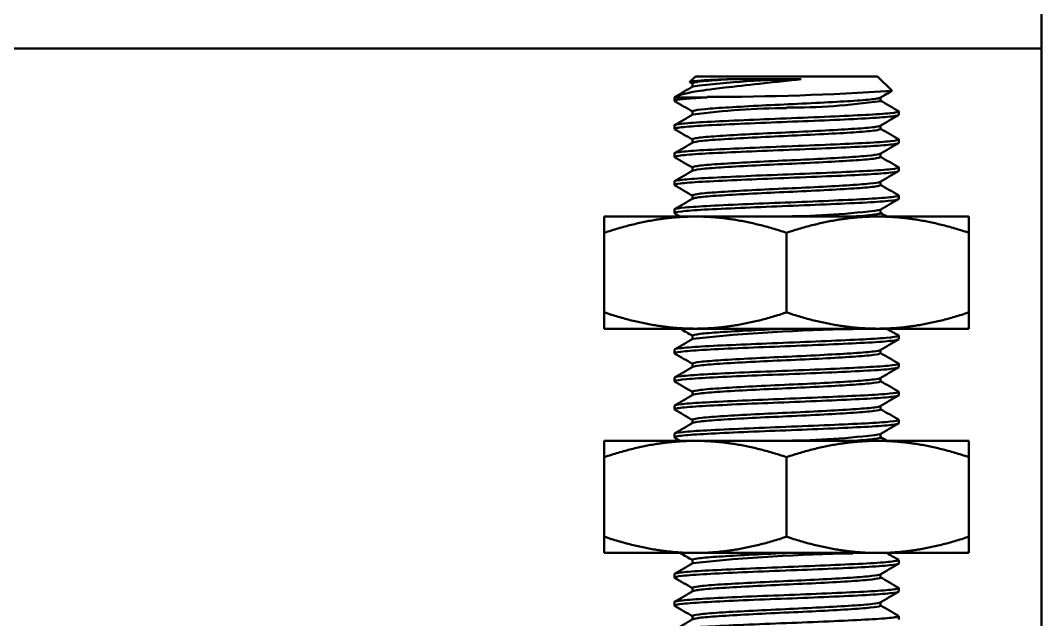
# Model space of a CAD drawing. Header units: millimetres. Extents: x 0 to 420, y 0 to 297.
# Drawn here: x 269.61 to 274.82, y 213.22 to 216.27 of the extents above; entities that cross this region are included whole.
import ezdxf

# ---------------------------------------------------------------- set-up
doc = ezdxf.new("R2010")
doc.units = ezdxf.units.MM
doc.header["$LTSCALE"] = 0.75
doc.layers.add('Visible', color=7, linetype='Continuous', lineweight=50)

msp = doc.modelspace()

# ---------------------------------------------------------------- linework, layer by layer
at = {"layer": 'Visible', "extrusion": (0, 1, 0)}
for p, q in [((274.8162, 251.56), (274.8162, 194.4171)), ((274.8162, 216.1314), (239.1495, 216.1314)), ((273.0526, 215.9894), (273.0247, 215.9615)), ((273.0382, 215.9528), (273.0251, 215.9604)), ((273.0382, 215.9367), (273.0382, 215.9537)), ((273.9811, 215.9894), (273.0526, 215.9894)), ((273.2359, 215.9751), (273.5922, 215.9751)), ((273.9811, 215.9894), (274.0543, 215.9162)), ((272.9454, 215.8823), (273.1128, 215.8823)), ((272.9454, 215.8644), (272.9454, 215.8823)), ((273.9955, 215.8644), (273.9955, 215.8814)), ((273.0382, 215.7939), (273.0382, 215.8109)), ((274.0883, 215.793), (274.0883, 215.8109)), ((272.9454, 215.7216), (272.9454, 215.7394)), ((273.9955, 215.7216), (273.9955, 215.7386)), ((273.0382, 215.651), (273.0382, 215.668)), ((274.0883, 215.6501), (274.0883, 215.668)), ((272.9454, 215.5787), (272.9454, 215.5966)), ((273.9955, 215.5787), (273.9955, 215.5957)), ((273.0382, 215.5081), (273.0382, 215.5251)), ((274.0883, 215.5073), (274.0883, 215.5251)), ((272.9454, 215.4359), (272.9454, 215.4537)), ((273.9955, 215.4359), (273.9955, 215.4528)), ((273.0382, 215.3653), (273.0382, 215.3823)), ((274.0883, 215.3644), (274.0883, 215.3823)), ((272.5883, 215.2751), (272.5883, 215.1922)), ((273.0526, 215.2751), (272.5883, 215.2751)), ((272.9454, 215.293), (272.9454, 215.3109)), ((273.9811, 215.2751), (273.0526, 215.2751)), ((274.4454, 215.2751), (273.9811, 215.2751)), ((273.9955, 215.293), (273.9955, 215.31)), ((274.4454, 215.1922), (274.4454, 215.2751)), ((272.5883, 215.1922), (272.5883, 214.7866)), ((273.5168, 215.1922), (273.5168, 214.7866)), ((274.4454, 215.1922), (274.4454, 214.7866)), ((272.5883, 214.7866), (272.5883, 214.7037)), ((274.4454, 214.7037), (274.4454, 214.7866)), ((273.0526, 214.7037), (272.5883, 214.7037)), ((273.9811, 214.7037), (273.0526, 214.7037)), ((274.4454, 214.7037), (273.9811, 214.7037)), ((273.0382, 214.651), (273.0382, 214.668)), ((274.0883, 214.6501), (274.0883, 214.668)), ((272.9454, 214.5787), (272.9454, 214.5966)), ((273.9955, 214.5787), (273.9955, 214.5957)), ((273.0382, 214.5081), (273.0382, 214.5251)), ((274.0883, 214.5073), (274.0883, 214.5251)), ((272.9454, 214.4359), (272.9454, 214.4537)), ((273.9955, 214.4359), (273.9955, 214.4528)), ((273.0382, 214.3653), (273.0382, 214.3823)), ((274.0883, 214.3644), (274.0883, 214.3823)), ((272.9454, 214.293), (272.9454, 214.3109)), ((273.9955, 214.293), (273.9955, 214.31)), ((273.0382, 214.2224), (273.0382, 214.2394)), ((274.0883, 214.2216), (274.0883, 214.2394)), ((272.5883, 214.1323), (272.5883, 214.0493)), ((272.5883, 214.1323), (273.0526, 214.1323)), ((272.9454, 214.1501), (272.9454, 214.168)), ((273.0526, 214.1323), (273.9811, 214.1323)), ((273.9811, 214.1323), (274.4454, 214.1323)), ((273.9955, 214.1501), (273.9955, 214.1671)), ((274.4454, 214.0493), (274.4454, 214.1323)), ((272.5883, 214.0493), (272.5883, 213.6438)), ((273.5168, 214.0493), (273.5168, 213.6438)), ((274.4454, 214.0493), (274.4454, 213.6438)), ((272.5883, 213.6438), (272.5883, 213.5609)), ((274.4454, 213.5609), (274.4454, 213.6438)), ((273.0526, 213.5609), (272.5883, 213.5609)), ((273.9811, 213.5609), (273.0526, 213.5609)), ((274.4454, 213.5609), (273.9811, 213.5609)), ((273.0382, 213.5081), (273.0382, 213.5251)), ((274.0883, 213.5073), (274.0883, 213.5251)), ((272.9454, 213.4359), (272.9454, 213.4537)), ((273.9955, 213.4359), (273.9955, 213.4528)), ((273.0382, 213.3653), (273.0382, 213.3823)), ((274.0883, 213.3644), (274.0883, 213.3823)), ((272.9454, 213.293), (272.9454, 213.3109)), ((273.9955, 213.293), (273.9955, 213.31)), ((273.0382, 213.2224), (273.0382, 213.2394)), ((274.0883, 213.2216), (274.0883, 213.2394))]:
    msp.add_line(p, q, dxfattribs=at)
at = {"layer": 'Visible', "extrusion": (1e-16, 0, -1)}
for centre, radius, start, end in [((-273.6306, 211.1242), 4.8501, 83.0019, 89.5459), ((-273.1067, 230.35), 14.4655, 266.24355, 269.97573), ((-273.5264, 219.1389), 3.3088, 261.848, 270.1656), ((-273.5466, 211.9005), 3.9276, 82.5842, 89.5658), ((-273.4878, 219.1984), 3.9226, 262.5849, 269.5754), ((-274.0041, 205.4911), 9.212, 83.99035, 89.07434), ((-273.4881, 218.0724), 3.9394, 262.6213, 269.582), ((-273.9983, 204.3409), 9.2188, 84.03136, 89.1115)]:
    msp.add_arc(centre, radius, start, end, dxfattribs=at)
at = {"layer": 'Visible'}
for points, knots in [([(272.9454, 215.8823), (272.9492, 215.886), (272.9581, 215.8908), (272.9989, 215.9017), (273.0229, 215.9067), (273.0787, 215.916), (273.1267, 215.9228), (273.2561, 215.9382), (273.316, 215.945), (273.4138, 215.9558), (273.4497, 215.9597), (273.5266, 215.9678), (273.5618, 215.9716), (273.5922, 215.9751)], [-0.7287377, -0.7287377, -0.7287377, -0.7287377, -0.5267874, -0.5267874, -0.3691147, -0.3691147, -0.2268939, -0.2268939, -0.1244669, -0.1244669, -0.0664575, -0.0664575, 0, 0, 0, 0]), ([(273.2359, 215.9751), (273.2035, 215.9739), (273.174, 215.9728), (273.1228, 215.9705), (273.1009, 215.9694), (273.0539, 215.9664), (273.0353, 215.9646), (273.0247, 215.962), (273.0237, 215.9612), (273.0251, 215.9604)], [-3.0453021, -3.0453021, -3.0453021, -3.0453021, -2.9490166, -2.9490166, -2.8550597, -2.8550597, -2.7044205, -2.7044205, -2.6356117, -2.6356117, -2.6356117, -2.6356117]), ([(273.2359, 215.9751), (273.2059, 215.9733), (273.1786, 215.9717), (273.1299, 215.9682), (273.1088, 215.9664), (273.0624, 215.9615), (273.0448, 215.9584), (273.0387, 215.9549), (273.0382, 215.9543), (273.0382, 215.9537)], [-65.1993448, -65.1993448, -65.1993448, -65.1993448, -65.1220525, -65.1220525, -65.0435048, -65.0435048, -64.910673, -64.910673, -64.8839664, -64.8839664, -64.8839664, -64.8839664]), ([(272.9467, 215.8629), (272.944, 215.8645), (272.9456, 215.8661), (272.9607, 215.8701), (272.9794, 215.8726), (273.0343, 215.8776), (273.07, 215.88), (273.1128, 215.8823)], [76.5436657, 76.5436657, 76.5436657, 76.5436657, 76.6296068, 76.6296068, 76.7576937, 76.7576937, 76.8842638, 76.8842638, 76.8842638, 76.8842638]), ([(273.9939, 215.8805), (273.9914, 215.879), (273.9858, 215.8775), (273.9596, 215.8729), (273.9303, 215.8698), (273.8525, 215.864), (273.8053, 215.8613), (273.6968, 215.8552), (273.6361, 215.8521), (273.5123, 215.8463), (273.4506, 215.8436), (273.3304, 215.8375), (273.2733, 215.8344), (273.1749, 215.8286), (273.1341, 215.8259), (273.0714, 215.8199), (273.0508, 215.8168), (273.0396, 215.8128), (273.0382, 215.8118), (273.0382, 215.8108)], [-63.806077, -63.806077, -63.806077, -63.806077, -63.739685, -63.739685, -63.607348, -63.607348, -63.479248, -63.479248, -63.347014, -63.347014, -63.218905, -63.218905, -63.086775, -63.086775, -62.958649, -62.958649, -62.826623, -62.826623, -62.782306, -62.782306, -62.782306, -62.782306]), ([(272.9467, 215.7201), (272.9431, 215.7222), (272.9471, 215.7242), (272.9747, 215.7294), (273.0049, 215.7325), (273.0896, 215.7384), (273.1429, 215.7411), (273.2672, 215.7471), (273.3374, 215.7501), (273.4832, 215.7561), (273.5574, 215.7588), (273.703, 215.7647), (273.7729, 215.7678), (273.8961, 215.7737), (273.9487, 215.7764), (274.032, 215.7824), (274.0614, 215.7855), (274.0844, 215.79), (274.0883, 215.7915), (274.0883, 215.793)], [74.03114, 74.03114, 74.03114, 74.03114, 74.144181, 74.144181, 74.300739, 74.300739, 74.454819, 74.454819, 74.611505, 74.611505, 74.765442, 74.765442, 74.92226, 74.92226, 75.076065, 75.076065, 75.233014, 75.233014, 75.314173, 75.314173, 75.314173, 75.314173]), ([(274.087, 215.8123), (274.0879, 215.8118), (274.0884, 215.8112), (274.0878, 215.8079), (274.0731, 215.805), (274.0159, 215.7988), (273.973, 215.7958), (273.8665, 215.7901), (273.8047, 215.7871), (273.6664, 215.781), (273.5908, 215.7779), (273.4409, 215.7723), (273.3682, 215.7693), (273.2295, 215.7632), (273.1653, 215.7601), (273.0597, 215.7544), (273.0184, 215.7515), (272.9606, 215.7454), (272.9454, 215.7423), (272.9454, 215.7394)], [1.235089, 1.235089, 1.235089, 1.235089, 1.264551, 1.264551, 1.419238, 1.419238, 1.579792, 1.579792, 1.734512, 1.734512, 1.895174, 1.895174, 2.04993, 2.04993, 2.210699, 2.210699, 2.365492, 2.365492, 2.525502, 2.525502, 2.525502, 2.525502]), ([(273.9939, 215.7376), (273.9922, 215.7366), (273.9888, 215.7356), (273.9702, 215.7315), (273.9445, 215.7284), (273.8729, 215.7225), (273.8281, 215.7198), (273.7236, 215.7138), (273.6646, 215.7107), (273.5422, 215.7048), (273.4801, 215.7021), (273.3583, 215.6961), (273.2998, 215.6931), (273.1969, 215.6871), (273.1532, 215.6844), (273.084, 215.6785), (273.0597, 215.6754), (273.0413, 215.6709), (273.0382, 215.6694), (273.0382, 215.668)], [-61.705094, -61.705094, -61.705094, -61.705094, -61.658366, -61.658366, -61.526876, -61.526876, -61.398446, -61.398446, -61.267063, -61.267063, -61.138547, -61.138547, -61.007272, -61.007272, -60.878661, -60.878661, -60.747493, -60.747493, -60.681654, -60.681654, -60.681654, -60.681654]), ([(273.0397, 215.6519), (273.0447, 215.6548), (273.0616, 215.6578), (273.1171, 215.6638), (273.155, 215.6666), (273.2488, 215.6723), (273.3045, 215.6755), (273.423, 215.6815), (273.4844, 215.6843), (273.6091, 215.6901), (273.6713, 215.6932), (273.7834, 215.6993), (273.8327, 215.7021), (273.916, 215.7079), (273.9486, 215.711), (273.9867, 215.7166), (273.9955, 215.7191), (273.9955, 215.7216)], [-2.611179, -2.611179, -2.611179, -2.611179, -2.481354, -2.481354, -2.3528, -2.3528, -2.219411, -2.219411, -2.090811, -2.090811, -1.957329, -1.957329, -1.828678, -1.828678, -1.695105, -1.695105, -1.583626, -1.583626, -1.583626, -1.583626]), ([(272.9467, 215.5773), (272.9423, 215.5798), (272.9493, 215.5823), (272.9882, 215.588), (273.0225, 215.5911), (273.1147, 215.5969), (273.1717, 215.5997), (273.3013, 215.6057), (273.3726, 215.6088), (273.5201, 215.6146), (273.5948, 215.6174), (273.7383, 215.6234), (273.8057, 215.6265), (273.9235, 215.6323), (273.973, 215.6351), (274.0479, 215.6411), (274.0725, 215.6441), (274.0865, 215.6481), (274.0883, 215.6491), (274.0883, 215.6502)], [71.518356, 71.518356, 71.518356, 71.518356, 71.65714, 71.65714, 71.812764, 71.812764, 71.968311, 71.968311, 72.124038, 72.124038, 72.279379, 72.279379, 72.435214, 72.435214, 72.590353, 72.590353, 72.7463, 72.7463, 72.801603, 72.801603, 72.801603, 72.801603]), ([(274.087, 215.6695), (274.0878, 215.669), (274.0883, 215.6685), (274.0884, 215.6653), (274.0743, 215.6623), (274.0183, 215.6562), (273.9758, 215.6531), (273.87, 215.6474), (273.8086, 215.6445), (273.6708, 215.6383), (273.5952, 215.6352), (273.4453, 215.6296), (273.3725, 215.6266), (273.2334, 215.6205), (273.1689, 215.6174), (273.0624, 215.6117), (273.0207, 215.6088), (272.9616, 215.6027), (272.9459, 215.5996), (272.9454, 215.5966), (272.9454, 215.5966), (272.9454, 215.5966)], [3.763707, 3.763707, 3.763707, 3.763707, 3.79006, 3.79006, 3.944868, 3.944868, 4.105834, 4.105834, 4.260572, 4.260572, 4.421464, 4.421464, 4.576133, 4.576133, 4.736951, 4.736951, 4.891549, 4.891549, 5.052292, 5.052292, 5.054598, 5.054598, 5.054598, 5.054598]), ([(273.9939, 215.5948), (273.993, 215.5942), (273.9915, 215.5937), (273.9799, 215.5901), (273.9581, 215.5871), (273.8933, 215.5811), (273.8512, 215.5783), (273.7511, 215.5725), (273.6941, 215.5694), (273.5733, 215.5634), (273.5108, 215.5607), (273.3876, 215.5548), (273.3281, 215.5517), (273.2207, 215.5457), (273.1739, 215.543), (273.0984, 215.5371), (273.0706, 215.534), (273.0437, 215.529), (273.0382, 215.5271), (273.0382, 215.5252)], [-59.60454, -59.60454, -59.60454, -59.60454, -59.579056, -59.579056, -59.448402, -59.448402, -59.319031, -59.319031, -59.188472, -59.188472, -59.058949, -59.058949, -58.928483, -58.928483, -58.798802, -58.798802, -58.668425, -58.668425, -58.580941, -58.580941, -58.580941, -58.580941]), ([(273.0397, 215.509), (273.0402, 215.5093), (273.0408, 215.5096), (273.0491, 215.5129), (273.069, 215.516), (273.1302, 215.522), (273.1704, 215.5247), (273.2678, 215.5306), (273.3246, 215.5337), (273.4444, 215.5397), (273.5061, 215.5424), (273.6301, 215.5483), (273.6911, 215.5514), (273.8005, 215.5574), (273.8481, 215.5602), (273.9272, 215.566), (273.9572, 215.5691), (273.9887, 215.5744), (273.9955, 215.5765), (273.9955, 215.5787)], [-4.717798, -4.717798, -4.717798, -4.717798, -4.704884, -4.704884, -4.572377, -4.572377, -4.444002, -4.444002, -4.311392, -4.311392, -4.183018, -4.183018, -4.050306, -4.050306, -3.921926, -3.921926, -3.789114, -3.789114, -3.691614, -3.691614, -3.691614, -3.691614]), ([(274.087, 215.5266), (274.0877, 215.5262), (274.0881, 215.5258), (274.0891, 215.5226), (274.0758, 215.5197), (274.0213, 215.5136), (273.9796, 215.5105), (273.8752, 215.5048), (273.8143, 215.5019), (273.6773, 215.4958), (273.602, 215.4927), (273.4523, 215.487), (273.3794, 215.4841), (273.2398, 215.4779), (273.1748, 215.4748), (273.0672, 215.4692), (273.0247, 215.4662), (272.9638, 215.4601), (272.947, 215.457), (272.9455, 215.454), (272.9454, 215.4539), (272.9454, 215.4537)], [6.290083, 6.290083, 6.290083, 6.290083, 6.312186, 6.312186, 6.466431, 6.466431, 6.626787, 6.626787, 6.780961, 6.780961, 6.941236, 6.941236, 7.095339, 7.095339, 7.255533, 7.255533, 7.409565, 7.409565, 7.569677, 7.569677, 7.577601, 7.577601, 7.577601, 7.577601]), ([(272.9467, 215.4344), (272.9466, 215.4344), (272.9466, 215.4344), (272.9418, 215.4374), (272.9519, 215.4403), (273.0003, 215.4463), (273.0377, 215.4494), (273.1357, 215.4551), (273.1957, 215.458), (273.3293, 215.4641), (273.4013, 215.4671), (273.5499, 215.4729), (273.6251, 215.4757), (273.7666, 215.4818), (273.8317, 215.4848), (273.9449, 215.4906), (273.9918, 215.4935), (274.0595, 215.4995), (274.08, 215.5026), (274.0876, 215.5061), (274.0883, 215.5067), (274.0883, 215.5073)], [69.004179, 69.004179, 69.004179, 69.004179, 69.005781, 69.005781, 69.163223, 69.163223, 69.318217, 69.318217, 69.475455, 69.475455, 69.630507, 69.630507, 69.787537, 69.787537, 69.942655, 69.942655, 70.099474, 70.099474, 70.254663, 70.254663, 70.288279, 70.288279, 70.288279, 70.288279]), ([(273.9939, 215.452), (273.9937, 215.4518), (273.9934, 215.4517), (273.9869, 215.4486), (273.9687, 215.4456), (273.9101, 215.4395), (273.8702, 215.4367), (273.7742, 215.4309), (273.719, 215.4279), (273.5999, 215.4218), (273.5371, 215.419), (273.4129, 215.4132), (273.3526, 215.4101), (273.2417, 215.4041), (273.1922, 215.4012), (273.1115, 215.3954), (273.081, 215.3924), (273.0461, 215.3869), (273.0382, 215.3846), (273.0382, 215.3823)], [-57.503448, -57.503448, -57.503448, -57.503448, -57.496809, -57.496809, -57.366819, -57.366819, -57.236111, -57.236111, -57.106184, -57.106184, -56.9753, -56.9753, -56.845431, -56.845431, -56.71437, -56.71437, -56.584555, -56.584555, -56.47907, -56.47907, -56.47907, -56.47907]), ([(273.0397, 215.3662), (273.041, 215.3669), (273.0431, 215.3677), (273.0574, 215.3715), (273.0808, 215.3745), (273.1483, 215.3805), (273.1914, 215.3832), (273.2932, 215.3891), (273.3513, 215.3922), (273.4727, 215.3982), (273.5347, 215.4009), (273.6575, 215.4068), (273.717, 215.4099), (273.8225, 215.4159), (273.8679, 215.4186), (273.941, 215.4245), (273.9677, 215.4276), (273.9911, 215.4324), (273.9955, 215.4341), (273.9955, 215.4358)], [-6.823052, -6.823052, -6.823052, -6.823052, -6.789245, -6.789245, -6.657592, -6.657592, -6.528878, -6.528878, -6.397117, -6.397117, -6.268479, -6.268479, -6.13661, -6.13661, -6.008039, -6.008039, -5.876062, -5.876062, -5.797377, -5.797377, -5.797377, -5.797377]), ([(274.087, 215.3837), (274.0875, 215.3835), (274.0878, 215.3832), (274.0902, 215.3801), (274.0784, 215.3773), (274.0267, 215.3712), (273.9863, 215.3681), (273.8842, 215.3624), (273.8243, 215.3595), (273.6889, 215.3534), (273.6141, 215.3503), (273.4648, 215.3446), (273.3917, 215.3417), (273.2512, 215.3356), (273.1855, 215.3325), (273.0757, 215.3268), (273.0319, 215.3239), (272.9679, 215.3178), (272.9494, 215.3147), (272.9456, 215.3115), (272.9454, 215.3112), (272.9454, 215.3108)], [8.810149, 8.810149, 8.810149, 8.810149, 8.8247, 8.8247, 8.978383, 8.978383, 9.138063, 9.138063, 9.291679, 9.291679, 9.451268, 9.451268, 9.604818, 9.604818, 9.764315, 9.764315, 9.917801, 9.917801, 10.077203, 10.077203, 10.094947, 10.094947, 10.094947, 10.094947]), ([(272.9467, 215.2915), (272.9463, 215.2918), (272.9459, 215.292), (272.9433, 215.2952), (272.9559, 215.2982), (273.0092, 215.3043), (273.0486, 215.3073), (273.1505, 215.313), (273.2126, 215.316), (273.3487, 215.322), (273.4212, 215.3251), (273.5705, 215.3308), (273.6459, 215.3337), (273.7858, 215.3398), (273.8493, 215.3428), (273.9592, 215.3486), (274.0042, 215.3515), (274.0667, 215.3576), (274.0843, 215.3606), (274.0881, 215.3638), (274.0883, 215.3641), (274.0883, 215.3644)], [66.486884, 66.486884, 66.486884, 66.486884, 66.500865, 66.500865, 66.659792, 66.659792, 66.814514, 66.814514, 66.973272, 66.973272, 67.128009, 67.128009, 67.286594, 67.286594, 67.441352, 67.441352, 67.599757, 67.599757, 67.754541, 67.754541, 67.772778, 67.772778, 67.772778, 67.772778]), ([(273.8553, 215.2751), (273.8804, 215.2768), (273.9027, 215.2784), (273.9551, 215.2831), (273.9778, 215.2862), (273.9932, 215.2905), (273.9955, 215.2917), (273.9955, 215.293)], [-8.1656014, -8.1656014, -8.1656014, -8.1656014, -8.0909774, -8.0909774, -7.9598531, -7.9598531, -7.9024634, -7.9024634, -7.9024634, -7.9024634]), ([(273.5168, 214.7037), (273.4557, 214.701), (273.3952, 214.698), (273.2791, 214.6919), (273.225, 214.6888), (273.1359, 214.6832), (273.101, 214.6802), (273.0516, 214.6741), (273.0385, 214.671), (273.0382, 214.6681), (273.0382, 214.668), (273.0382, 214.668)], [-46.4266962, -46.4266962, -46.4266962, -46.4266962, -46.2974152, -46.2974152, -46.1620446, -46.1620446, -46.0319072, -46.0319072, -45.8966158, -45.8966158, -45.8950924, -45.8950924, -45.8950924, -45.8950924]), ([(272.9467, 214.5772), (272.9453, 214.578), (272.945, 214.5788), (272.9492, 214.5825), (272.9675, 214.5857), (273.0312, 214.5917), (273.0749, 214.5946), (273.1846, 214.6003), (273.2502, 214.6034), (273.3907, 214.6095), (273.4637, 214.6124), (273.6131, 214.6181), (273.6879, 214.6212), (273.8235, 214.6273), (273.8835, 214.6302), (273.9857, 214.6359), (274.0262, 214.639), (274.0762, 214.6449), (274.0883, 214.6475), (274.0883, 214.6501)], [53.853915, 53.853915, 53.853915, 53.853915, 53.89767, 53.89767, 54.057386, 54.057386, 54.21116, 54.21116, 54.370971, 54.370971, 54.52481, 54.52481, 54.684712, 54.684712, 54.838618, 54.838618, 54.99861, 54.99861, 55.141024, 55.141024, 55.141024, 55.141024]), ([(274.087, 214.6695), (274.089, 214.6683), (274.0887, 214.6672), (274.0793, 214.6631), (274.0584, 214.6601), (273.9899, 214.654), (273.9428, 214.6512), (273.8291, 214.6454), (273.7638, 214.6424), (273.6221, 214.6363), (273.547, 214.6335), (273.3985, 214.6277), (273.3265, 214.6247), (273.1933, 214.6186), (273.1336, 214.6157), (273.0361, 214.61), (272.9991, 214.6069), (272.9555, 214.6014), (272.9454, 214.599), (272.9454, 214.5966)], [21.369546, 21.369546, 21.369546, 21.369546, 21.432093, 21.432093, 21.587223, 21.587223, 21.743717, 21.743717, 21.898772, 21.898772, 22.055478, 22.055478, 22.210463, 22.210463, 22.367379, 22.367379, 22.522299, 22.522299, 22.6525, 22.6525, 22.6525, 22.6525]), ([(273.9939, 214.5948), (273.9902, 214.5926), (273.9795, 214.5903), (273.9387, 214.5849), (273.9035, 214.5818), (273.8157, 214.5761), (273.7646, 214.5732), (273.6496, 214.5671), (273.5864, 214.564), (273.461, 214.5583), (273.3999, 214.5554), (273.283, 214.5493), (273.2287, 214.5462), (273.1389, 214.5405), (273.1035, 214.5376), (273.053, 214.5315), (273.0392, 214.5284), (273.0382, 214.5254), (273.0382, 214.5252), (273.0382, 214.5251)], [-44.806397, -44.806397, -44.806397, -44.806397, -44.70668, -44.70668, -44.571787, -44.571787, -44.442098, -44.442098, -44.307286, -44.307286, -44.177671, -44.177671, -44.042939, -44.042939, -43.913398, -43.913398, -43.778747, -43.778747, -43.773728, -43.773728, -43.773728, -43.773728]), ([(273.0397, 214.509), (273.0438, 214.5114), (273.0558, 214.5138), (273.0993, 214.5193), (273.1339, 214.5223), (273.2224, 214.528), (273.2761, 214.531), (273.3923, 214.5372), (273.4532, 214.5401), (273.5788, 214.5458), (273.6422, 214.5489), (273.7581, 214.555), (273.8098, 214.558), (273.899, 214.5636), (273.935, 214.5667), (273.9828, 214.5728), (273.9951, 214.5758), (273.9955, 214.5786), (273.9955, 214.5787), (273.9955, 214.5787)], [-19.501296, -19.501296, -19.501296, -19.501296, -19.393735, -19.393735, -19.263259, -19.263259, -19.127781, -19.127781, -18.997358, -18.997358, -18.86198, -18.86198, -18.731609, -18.731609, -18.596334, -18.596334, -18.466013, -18.466013, -18.463981, -18.463981, -18.463981, -18.463981]), ([(272.9467, 214.4343), (272.9448, 214.4354), (272.945, 214.4365), (272.9534, 214.4406), (272.9745, 214.4437), (273.043, 214.4497), (273.0888, 214.4525), (273.2018, 214.4583), (273.2686, 214.4614), (273.4104, 214.4675), (273.4836, 214.4703), (273.6324, 214.476), (273.7063, 214.4791), (273.8394, 214.4852), (273.8978, 214.488), (273.9962, 214.4938), (274.0345, 214.4969), (274.0783, 214.5025), (274.0883, 214.5049), (274.0883, 214.5073)], [51.336221, 51.336221, 51.336221, 51.336221, 51.395393, 51.395393, 51.554287, 51.554287, 51.707643, 51.707643, 51.866648, 51.866648, 52.020041, 52.020041, 52.179154, 52.179154, 52.33259, 52.33259, 52.491809, 52.491809, 52.62148, 52.62148, 52.62148, 52.62148]), ([(274.087, 214.5266), (274.0885, 214.5258), (274.0887, 214.5249), (274.0839, 214.5212), (274.066, 214.5182), (274.003, 214.5121), (273.9579, 214.5092), (273.8477, 214.5035), (273.784, 214.5005), (273.6439, 214.4944), (273.5686, 214.4914), (273.4193, 214.4857), (273.3469, 214.4827), (273.211, 214.4766), (273.1491, 214.4736), (273.0475, 214.4679), (273.0084, 214.4649), (272.9579, 214.4591), (272.9454, 214.4564), (272.9454, 214.4537)], [23.882624, 23.882624, 23.882624, 23.882624, 23.929075, 23.929075, 24.08376, 24.08376, 24.241865, 24.241865, 24.396519, 24.396519, 24.554808, 24.554808, 24.709437, 24.709437, 24.867904, 24.867904, 25.022512, 25.022512, 25.16724, 25.16724, 25.16724, 25.16724]), ([(273.9939, 214.4519), (273.9902, 214.4497), (273.9795, 214.4475), (273.9397, 214.4422), (273.9062, 214.4392), (273.8199, 214.4335), (273.7673, 214.4305), (273.6525, 214.4244), (273.5917, 214.4214), (273.4665, 214.4157), (273.4033, 214.4127), (273.2864, 214.4066), (273.2337, 214.4036), (273.1425, 214.3979), (273.1054, 214.3949), (273.0545, 214.3888), (273.0405, 214.3858), (273.0383, 214.3828), (273.0382, 214.3825), (273.0382, 214.3823)], [-42.68888, -42.68888, -42.68888, -42.68888, -42.589774, -42.589774, -42.46004, -42.46004, -42.326452, -42.326452, -42.196736, -42.196736, -42.063285, -42.063285, -41.933582, -41.933582, -41.800271, -41.800271, -41.670578, -41.670578, -41.659578, -41.659578, -41.659578, -41.659578]), ([(273.0397, 214.3662), (273.0439, 214.3686), (273.0563, 214.3711), (273.1006, 214.3766), (273.1355, 214.3796), (273.2245, 214.3852), (273.2784, 214.3883), (273.3949, 214.3944), (273.4559, 214.3974), (273.5815, 214.4031), (273.6449, 214.4061), (273.7605, 214.4123), (273.812, 214.4152), (273.9008, 214.4209), (273.9365, 214.424), (273.9836, 214.4301), (273.9955, 214.4331), (273.9955, 214.4359)], [-21.633939, -21.633939, -21.633939, -21.633939, -21.524507, -21.524507, -21.394069, -21.394069, -21.258384, -21.258384, -21.127871, -21.127871, -20.992106, -20.992106, -20.861518, -20.861518, -20.725675, -20.725675, -20.595021, -20.595021, -20.595021, -20.595021]), ([(274.087, 214.3838), (274.0881, 214.3831), (274.0885, 214.3824), (274.0864, 214.379), (274.0704, 214.376), (274.0109, 214.3699), (273.9671, 214.3669), (273.8591, 214.3612), (273.7966, 214.3582), (273.6575, 214.3521), (273.582, 214.349), (273.4324, 214.3434), (273.3597, 214.3404), (273.2221, 214.3343), (273.1589, 214.3312), (273.0549, 214.3255), (273.0144, 214.3226), (272.9595, 214.3166), (272.9454, 214.3136), (272.9454, 214.3109)], [26.399446, 26.399446, 26.399446, 26.399446, 26.43567, 26.43567, 26.590246, 26.590246, 26.749678, 26.749678, 26.90426, 26.90426, 27.063837, 27.063837, 27.218428, 27.218428, 27.378144, 27.378144, 27.532749, 27.532749, 27.686617, 27.686617, 27.686617, 27.686617]), ([(272.9467, 214.2915), (272.9441, 214.293), (272.9454, 214.2945), (272.961, 214.299), (272.9859, 214.3021), (273.0611, 214.3081), (273.11, 214.3108), (273.2277, 214.3167), (273.296, 214.3198), (273.4395, 214.3258), (273.5132, 214.3285), (273.6608, 214.3343), (273.7332, 214.3375), (273.8625, 214.3435), (273.9186, 214.3462), (274.0112, 214.352), (274.046, 214.3551), (274.081, 214.3603), (274.0883, 214.3624), (274.0883, 214.3644)], [48.820789, 48.820789, 48.820789, 48.820789, 48.902124, 48.902124, 49.060054, 49.060054, 49.213385, 49.213385, 49.371443, 49.371443, 49.524744, 49.524744, 49.682927, 49.682927, 49.836209, 49.836209, 49.994516, 49.994516, 50.105139, 50.105139, 50.105139, 50.105139]), ([(273.9939, 214.3091), (273.9905, 214.3071), (273.9813, 214.305), (273.9454, 214.2999), (273.9131, 214.2969), (273.8292, 214.2912), (273.7779, 214.2882), (273.6648, 214.2822), (273.6042, 214.2791), (273.4794, 214.2734), (273.4163, 214.2705), (273.2985, 214.2644), (273.2447, 214.2614), (273.1514, 214.2556), (273.113, 214.2527), (273.0588, 214.2467), (273.043, 214.2436), (273.0385, 214.2403), (273.0382, 214.2399), (273.0382, 214.2394)], [-40.577845, -40.577845, -40.577845, -40.577845, -40.487487, -40.487487, -40.357777, -40.357777, -40.225379, -40.225379, -40.095652, -40.095652, -39.963418, -39.963418, -39.833669, -39.833669, -39.701601, -39.701601, -39.571825, -39.571825, -39.551102, -39.551102, -39.551102, -39.551102]), ([(273.0397, 214.2233), (273.044, 214.2258), (273.0569, 214.2283), (273.1028, 214.2339), (273.138, 214.2369), (273.2277, 214.2425), (273.2819, 214.2456), (273.3986, 214.2518), (273.4597, 214.2547), (273.5852, 214.2604), (273.6484, 214.2635), (273.7636, 214.2696), (273.8148, 214.2725), (273.9028, 214.2782), (273.9381, 214.2813), (273.984, 214.2874), (273.9955, 214.2903), (273.9955, 214.293)], [-23.759886, -23.759886, -23.759886, -23.759886, -23.647942, -23.647942, -23.518103, -23.518103, -23.383054, -23.383054, -23.25314, -23.25314, -23.118011, -23.118011, -22.988022, -22.988022, -22.852813, -22.852813, -22.725003, -22.725003, -22.725003, -22.725003]), ([(272.9467, 214.1487), (272.9433, 214.1507), (272.9468, 214.1526), (272.9723, 214.1577), (273.0017, 214.1608), (273.0849, 214.1667), (273.1375, 214.1694), (273.2608, 214.1753), (273.3307, 214.1784), (273.4762, 214.1844), (273.5503, 214.1871), (273.6962, 214.193), (273.7665, 214.1961), (273.8908, 214.202), (273.944, 214.2047), (274.0288, 214.2106), (274.0591, 214.2137), (274.0839, 214.2184), (274.0883, 214.22), (274.0883, 214.2216)], [46.30615, 46.30615, 46.30615, 46.30615, 46.41426, 46.41426, 46.571137, 46.571137, 46.725138, 46.725138, 46.882146, 46.882146, 47.036021, 47.036021, 47.193161, 47.193161, 47.346921, 47.346921, 47.504195, 47.504195, 47.590245, 47.590245, 47.590245, 47.590245]), ([(274.087, 214.2409), (274.088, 214.2403), (274.0884, 214.2398), (274.0876, 214.2365), (274.0728, 214.2335), (274.0154, 214.2274), (273.9723, 214.2243), (273.8657, 214.2186), (273.8038, 214.2157), (273.6654, 214.2095), (273.5898, 214.2065), (273.44, 214.2008), (273.3672, 214.1978), (273.2287, 214.1917), (273.1646, 214.1886), (273.0592, 214.183), (273.018, 214.18), (272.9604, 214.1739), (272.9454, 214.1709), (272.9454, 214.168)], [28.921657, 28.921657, 28.921657, 28.921657, 28.951894, 28.951894, 29.10661, 29.10661, 29.26708, 29.26708, 29.421827, 29.421827, 29.58241, 29.58241, 29.73719, 29.73719, 29.897882, 29.897882, 30.052697, 30.052697, 30.212059, 30.212059, 30.212059, 30.212059]), ([(273.8553, 214.1323), (273.8577, 214.1324), (273.86, 214.1326), (273.9065, 214.1356), (273.9411, 214.1387), (273.9848, 214.1447), (273.9955, 214.1475), (273.9955, 214.1501)], [-25.1116571, -25.1116571, -25.1116571, -25.1116571, -25.1046214, -25.1046214, -24.9700612, -24.9700612, -24.8469287, -24.8469287, -24.8469287, -24.8469287]), ([(273.5168, 213.5609), (273.5065, 213.5604), (273.4962, 213.5599), (273.4224, 213.5565), (273.3603, 213.5534), (273.2485, 213.5473), (273.1994, 213.5445), (273.1165, 213.5388), (273.0842, 213.5356), (273.0468, 213.53), (273.0382, 213.5276), (273.0382, 213.5252)], [-29.55905, -29.55905, -29.55905, -29.55905, -29.5373829, -29.5373829, -29.4041495, -29.4041495, -29.2757009, -29.2757009, -29.1423755, -29.1423755, -29.032477, -29.032477, -29.032477, -29.032477]), ([(272.9467, 213.4344), (272.9459, 213.4349), (272.9455, 213.4353), (272.9452, 213.4386), (272.9591, 213.4415), (273.0149, 213.4476), (273.0572, 213.4507), (273.1627, 213.4564), (273.224, 213.4593), (273.3617, 213.4655), (273.4372, 213.4686), (273.5871, 213.4742), (273.6599, 213.4772), (273.7991, 213.4833), (273.8637, 213.4864), (273.9704, 213.4921), (274.0122, 213.495), (274.0717, 213.5011), (274.0876, 213.5042), (274.0883, 213.5072), (274.0883, 213.5072), (274.0883, 213.5073)], [33.704368, 33.704368, 33.704368, 33.704368, 33.729968, 33.729968, 33.884917, 33.884917, 34.046028, 34.046028, 34.200908, 34.200908, 34.361944, 34.361944, 34.516753, 34.516753, 34.677713, 34.677713, 34.832451, 34.832451, 34.993335, 34.993335, 34.996704, 34.996704, 34.996704, 34.996704]), ([(274.087, 213.5266), (274.0916, 213.5239), (274.0838, 213.5213), (274.0426, 213.5155), (274.0076, 213.5125), (273.9139, 213.5067), (273.8562, 213.5039), (273.7256, 213.4978), (273.6541, 213.4948), (273.5063, 213.489), (273.4315, 213.4862), (273.2884, 213.4801), (273.2216, 213.4771), (273.1049, 213.4712), (273.056, 213.4685), (272.9828, 213.4625), (272.9592, 213.4594), (272.9469, 213.4555), (272.9454, 213.4546), (272.9454, 213.4537)], [41.529102, 41.529102, 41.529102, 41.529102, 41.67277, 41.67277, 41.828108, 41.828108, 41.983906, 41.983906, 42.139338, 42.139338, 42.294924, 42.294924, 42.450456, 42.450456, 42.605834, 42.605834, 42.761469, 42.761469, 42.811496, 42.811496, 42.811496, 42.811496]), ([(273.9939, 213.452), (273.9894, 213.4493), (273.9746, 213.4465), (273.9241, 213.4407), (273.8876, 213.4379), (273.7959, 213.4321), (273.7409, 213.429), (273.6233, 213.4229), (273.5621, 213.4201), (273.437, 213.4144), (273.3742, 213.4112), (273.2605, 213.4051), (273.2102, 213.4023), (273.1244, 213.3966), (273.0904, 213.3935), (273.0483, 213.3876), (273.0382, 213.3849), (273.0382, 213.3823)], [-27.951689, -27.951689, -27.951689, -27.951689, -27.831341, -27.831341, -27.702546, -27.702546, -27.568689, -27.568689, -27.439828, -27.439828, -27.305885, -27.305885, -27.176957, -27.176957, -27.042929, -27.042929, -26.923324, -26.923324, -26.923324, -26.923324]), ([(273.0397, 213.3662), (273.0423, 213.3677), (273.0483, 213.3692), (273.0749, 213.3738), (273.1038, 213.3769), (273.1815, 213.3827), (273.2295, 213.3855), (273.3384, 213.3915), (273.3982, 213.3946), (273.5219, 213.4004), (273.5845, 213.4032), (273.7046, 213.4092), (273.7609, 213.4123), (273.8593, 213.4181), (273.9005, 213.4209), (273.9627, 213.4269), (273.983, 213.43), (273.9941, 213.4339), (273.9955, 213.4349), (273.9955, 213.4359)], [-36.41705, -36.41705, -36.41705, -36.41705, -36.348619, -36.348619, -36.218177, -36.218177, -36.087651, -36.087651, -35.957132, -35.957132, -35.826777, -35.826777, -35.696177, -35.696177, -35.56599, -35.56599, -35.435305, -35.435305, -35.390755, -35.390755, -35.390755, -35.390755]), ([(274.087, 213.3837), (274.0908, 213.3815), (274.0861, 213.3794), (274.0561, 213.3741), (274.0249, 213.371), (273.9385, 213.3651), (273.8843, 213.3624), (273.7588, 213.3564), (273.6883, 213.3534), (273.5421, 213.3475), (273.4677, 213.3448), (273.3226, 213.3388), (273.2533, 213.3357), (273.1312, 213.3298), (273.0793, 213.3271), (272.9979, 213.3211), (272.9696, 213.318), (272.9488, 213.3136), (272.9454, 213.3122), (272.9454, 213.3108)], [44.040168, 44.040168, 44.040168, 44.040168, 44.159065, 44.159065, 44.315282, 44.315282, 44.469522, 44.469522, 44.625864, 44.625864, 44.779943, 44.779943, 44.936413, 44.936413, 45.09034, 45.09034, 45.246941, 45.246941, 45.32224, 45.32224, 45.32224, 45.32224]), ([(272.9467, 213.2915), (272.9458, 213.2921), (272.9454, 213.2926), (272.9457, 213.2959), (272.9602, 213.2988), (273.0171, 213.305), (273.0599, 213.308), (273.1662, 213.3137), (273.2279, 213.3167), (273.3661, 213.3228), (273.4417, 213.3259), (273.5916, 213.3315), (273.6644, 213.3345), (273.8032, 213.3406), (273.8675, 213.3437), (273.9733, 213.3494), (274.0147, 213.3523), (274.073, 213.3585), (274.0883, 213.3615), (274.0883, 213.3644)], [31.17047, 31.17047, 31.17047, 31.17047, 31.199098, 31.199098, 31.354136, 31.354136, 31.515192, 31.515192, 31.670268, 31.670268, 31.831427, 31.831427, 31.986542, 31.986542, 32.147803, 32.147803, 32.302959, 32.302959, 32.464125, 32.464125, 32.464125, 32.464125]), ([(273.9939, 213.3091), (273.9896, 213.3066), (273.9762, 213.304), (273.9293, 213.2983), (273.8937, 213.2954), (273.8036, 213.2897), (273.7492, 213.2866), (273.6322, 213.2805), (273.5711, 213.2776), (273.4457, 213.2719), (273.3826, 213.2688), (273.2678, 213.2627), (273.2168, 213.2598), (273.1293, 213.2541), (273.0943, 213.251), (273.0493, 213.245), (273.0382, 213.2421), (273.0382, 213.2394)], [-25.83966, -25.83966, -25.83966, -25.83966, -25.725846, -25.725846, -25.596493, -25.596493, -25.461967, -25.461967, -25.33254, -25.33254, -25.197933, -25.197933, -25.068433, -25.068433, -24.933744, -24.933744, -24.808144, -24.808144, -24.808144, -24.808144]), ([(273.0397, 213.2234), (273.043, 213.2252), (273.0512, 213.2271), (273.0845, 213.2321), (273.1159, 213.2351), (273.1981, 213.2409), (273.2485, 213.2438), (273.3605, 213.2498), (273.4209, 213.2529), (273.5455, 213.2586), (273.6084, 213.2615), (273.7269, 213.2676), (273.7814, 213.2706), (273.8761, 213.2764), (273.9153, 213.2792), (273.9718, 213.2853), (273.9888, 213.2883), (273.995, 213.2918), (273.9955, 213.2924), (273.9955, 213.293)], [-38.524981, -38.524981, -38.524981, -38.524981, -38.440498, -38.440498, -38.310497, -38.310497, -38.178565, -38.178565, -38.048526, -38.048526, -37.916768, -37.916768, -37.786687, -37.786687, -37.655103, -37.655103, -37.524975, -37.524975, -37.497601, -37.497601, -37.497601, -37.497601]), ([(274.087, 213.2409), (274.0899, 213.2392), (274.0878, 213.2376), (274.0686, 213.2328), (274.0419, 213.2297), (273.9635, 213.2237), (273.9132, 213.2211), (273.7933, 213.2152), (273.7244, 213.2121), (273.58, 213.2061), (273.5062, 213.2034), (273.3592, 213.1975), (273.2876, 213.1944), (273.1602, 213.1884), (273.1052, 213.1857), (273.0156, 213.1798), (272.9825, 213.1767), (272.9515, 213.1717), (272.9454, 213.1699), (272.9454, 213.168)], [46.550778, 46.550778, 46.550778, 46.550778, 46.642424, 46.642424, 46.799685, 46.799685, 46.952948, 46.952948, 47.11034, 47.11034, 47.263537, 47.263537, 47.421059, 47.421059, 47.5742, 47.5742, 47.731852, 47.731852, 47.832939, 47.832939, 47.832939, 47.832939])]:
    msp.add_open_spline(points, degree=3, knots=knots, dxfattribs=at)
for points in [[(272.9502, 215.8858), (272.98, 215.903), (273.0099, 215.9203), (273.0397, 215.9376)], [(274.0539, 215.9153), (274.0339, 215.9037), (274.0139, 215.8921), (273.9939, 215.8805)], [(273.0382, 215.81), (273.0077, 215.8277), (272.9772, 215.8453), (272.9467, 215.863)], [(273.9955, 215.8653), (274.026, 215.8476), (274.0565, 215.83), (274.087, 215.8123)], [(272.9467, 215.7409), (272.9777, 215.7588), (273.0087, 215.7768), (273.0397, 215.7947)], [(274.087, 215.7915), (274.056, 215.7736), (274.025, 215.7556), (273.9939, 215.7377)], [(273.0382, 215.6671), (273.0077, 215.6848), (272.9772, 215.7025), (272.9467, 215.7201)], [(273.9955, 215.7224), (274.026, 215.7048), (274.0565, 215.6871), (274.087, 215.6695)], [(272.9467, 215.598), (272.9777, 215.616), (273.0087, 215.6339), (273.0397, 215.6519)], [(274.087, 215.6487), (274.056, 215.6307), (274.025, 215.6128), (273.9939, 215.5948)], [(273.0382, 215.5243), (273.0077, 215.5419), (272.9772, 215.5596), (272.9467, 215.5772)], [(273.9955, 215.5796), (274.026, 215.5619), (274.0565, 215.5443), (274.087, 215.5266)], [(272.9467, 215.4552), (272.9777, 215.4731), (273.0087, 215.4911), (273.0397, 215.509)], [(274.087, 215.5058), (274.056, 215.4879), (274.025, 215.4699), (273.9939, 215.452)], [(273.0382, 215.3814), (273.0077, 215.3991), (272.9772, 215.4167), (272.9467, 215.4344)], [(273.9955, 215.4367), (274.026, 215.4191), (274.0565, 215.4014), (274.087, 215.3837)], [(272.9467, 215.3123), (272.9777, 215.3303), (273.0087, 215.3482), (273.0397, 215.3662)], [(274.087, 215.363), (274.056, 215.345), (274.025, 215.3271), (273.9939, 215.3091)], [(272.975, 215.2751), (272.9656, 215.2806), (272.9561, 215.2861), (272.9467, 215.2915)], [(273.9955, 215.2939), (274.0063, 215.2876), (274.017, 215.2814), (274.0278, 215.2751)], [(273.0382, 214.6671), (273.0171, 214.6793), (272.9961, 214.6915), (272.975, 214.7037)], [(274.0278, 214.7037), (274.0475, 214.6923), (274.0673, 214.6809), (274.087, 214.6695)], [(272.9467, 214.598), (272.9777, 214.616), (273.0087, 214.6339), (273.0397, 214.6519)], [(274.087, 214.6487), (274.056, 214.6307), (274.025, 214.6128), (273.9939, 214.5948)], [(273.0382, 214.5243), (273.0077, 214.5419), (272.9772, 214.5596), (272.9467, 214.5772)], [(273.9955, 214.5796), (274.026, 214.5619), (274.0565, 214.5443), (274.087, 214.5266)], [(272.9467, 214.4552), (272.9777, 214.4731), (273.0087, 214.4911), (273.0397, 214.509)], [(274.087, 214.5058), (274.056, 214.4879), (274.025, 214.4699), (273.9939, 214.452)], [(273.0382, 214.3814), (273.0077, 214.3991), (272.9772, 214.4167), (272.9467, 214.4344)], [(273.9955, 214.4367), (274.026, 214.4191), (274.0565, 214.4014), (274.087, 214.3837)], [(272.9467, 214.3123), (272.9777, 214.3303), (273.0087, 214.3482), (273.0397, 214.3662)], [(274.087, 214.363), (274.056, 214.345), (274.025, 214.3271), (273.9939, 214.3091)], [(273.0382, 214.2386), (273.0077, 214.2562), (272.9772, 214.2739), (272.9467, 214.2915)], [(273.9955, 214.2939), (274.026, 214.2762), (274.0565, 214.2585), (274.087, 214.2409)], [(272.9467, 214.1695), (272.9777, 214.1874), (273.0087, 214.2054), (273.0397, 214.2233)], [(274.087, 214.2201), (274.056, 214.2022), (274.025, 214.1842), (273.9939, 214.1662)], [(272.975, 214.1323), (272.9656, 214.1377), (272.9561, 214.1432), (272.9467, 214.1487)], [(273.9955, 214.151), (274.0063, 214.1448), (274.017, 214.1385), (274.0278, 214.1323)], [(273.0382, 213.5243), (273.0171, 213.5365), (272.9961, 213.5487), (272.975, 213.5609)], [(274.0278, 213.5609), (274.0475, 213.5494), (274.0673, 213.538), (274.087, 213.5266)], [(272.9467, 213.4552), (272.9777, 213.4731), (273.0087, 213.4911), (273.0397, 213.509)], [(274.087, 213.5058), (274.056, 213.4879), (274.025, 213.4699), (273.9939, 213.452)], [(273.0382, 213.3814), (273.0077, 213.3991), (272.9772, 213.4167), (272.9467, 213.4344)], [(273.9955, 213.4367), (274.026, 213.4191), (274.0565, 213.4014), (274.087, 213.3837)], [(272.9467, 213.3123), (272.9777, 213.3303), (273.0087, 213.3482), (273.0397, 213.3662)], [(274.087, 213.363), (274.056, 213.345), (274.025, 213.3271), (273.9939, 213.3091)], [(273.0382, 213.2386), (273.0077, 213.2562), (272.9772, 213.2739), (272.9467, 213.2915)], [(273.9955, 213.2939), (274.026, 213.2762), (274.0565, 213.2585), (274.087, 213.2409)], [(272.9467, 213.1695), (272.9777, 213.1874), (273.0087, 213.2054), (273.0397, 213.2233)]]:
    msp.add_open_spline(points, degree=3, dxfattribs=at)
for points, weights in [([(272.5883, 215.1922), (272.8371, 215.2751), (273.0526, 215.2751)], [1.5465475205, 1.66617338753, 1.66617338753]), ([(273.0526, 215.2751), (273.268, 215.2751), (273.5168, 215.1922)], [1.66617338753, 1.66617338753, 1.5465475205]), ([(273.5168, 215.1922), (273.7657, 215.2751), (273.9811, 215.2751)], [1.5465475205, 1.66617338753, 1.66617338753]), ([(273.9811, 215.2751), (274.1966, 215.2751), (274.4454, 215.1922)], [1.66617338753, 1.66617338753, 1.5465475205]), ([(273.0526, 214.7037), (272.8371, 214.7037), (272.5883, 214.7866)], [1.66617338753, 1.66617338753, 1.5465475205]), ([(273.5168, 214.7866), (273.268, 214.7037), (273.0526, 214.7037)], [1.5465475205, 1.66617338753, 1.66617338753]), ([(272.5883, 214.0493), (272.8371, 214.1323), (273.0526, 214.1323)], [1.5465475205, 1.66617338753, 1.66617338753]), ([(273.0526, 214.1323), (273.268, 214.1323), (273.5168, 214.0493)], [1.66617338753, 1.66617338753, 1.5465475205]), ([(273.5168, 214.0493), (273.7657, 214.1323), (273.9811, 214.1323)], [1.5465475205, 1.66617338753, 1.66617338753]), ([(273.9811, 214.1323), (274.1966, 214.1323), (274.4454, 214.0493)], [1.66617338753, 1.66617338753, 1.5465475205]), ([(273.0526, 213.5609), (272.8371, 213.5609), (272.5883, 213.6438)], [1.66617338753, 1.66617338753, 1.5465475205]), ([(273.5168, 213.6438), (273.268, 213.5609), (273.0526, 213.5609)], [1.5465475205, 1.66617338753, 1.66617338753]), ([(273.9811, 213.5609), (273.7657, 213.5609), (273.5168, 213.6438)], [1.66617338753, 1.66617338753, 1.5465475205]), ([(274.4454, 213.6438), (274.1966, 213.5609), (273.9811, 213.5609)], [1.5465475205, 1.66617338753, 1.66617338753])]:
    msp.add_rational_spline(points, weights, degree=2, dxfattribs=at)
at = {"layer": 'Visible', "extrusion": (0, 2.7415e-12, -1)}
for points, weights in [([(273.9811, 214.7037), (273.7657, 214.7037), (273.5168, 214.7866)], [1.66617338753, 1.66617338753, 1.5465475205]), ([(274.4454, 214.7866), (274.1966, 214.7037), (273.9811, 214.7037)], [1.5465475205, 1.66617338753, 1.66617338753])]:
    msp.add_rational_spline(points, weights, degree=2, dxfattribs=at)

doc.saveas('drawing.dxf')
